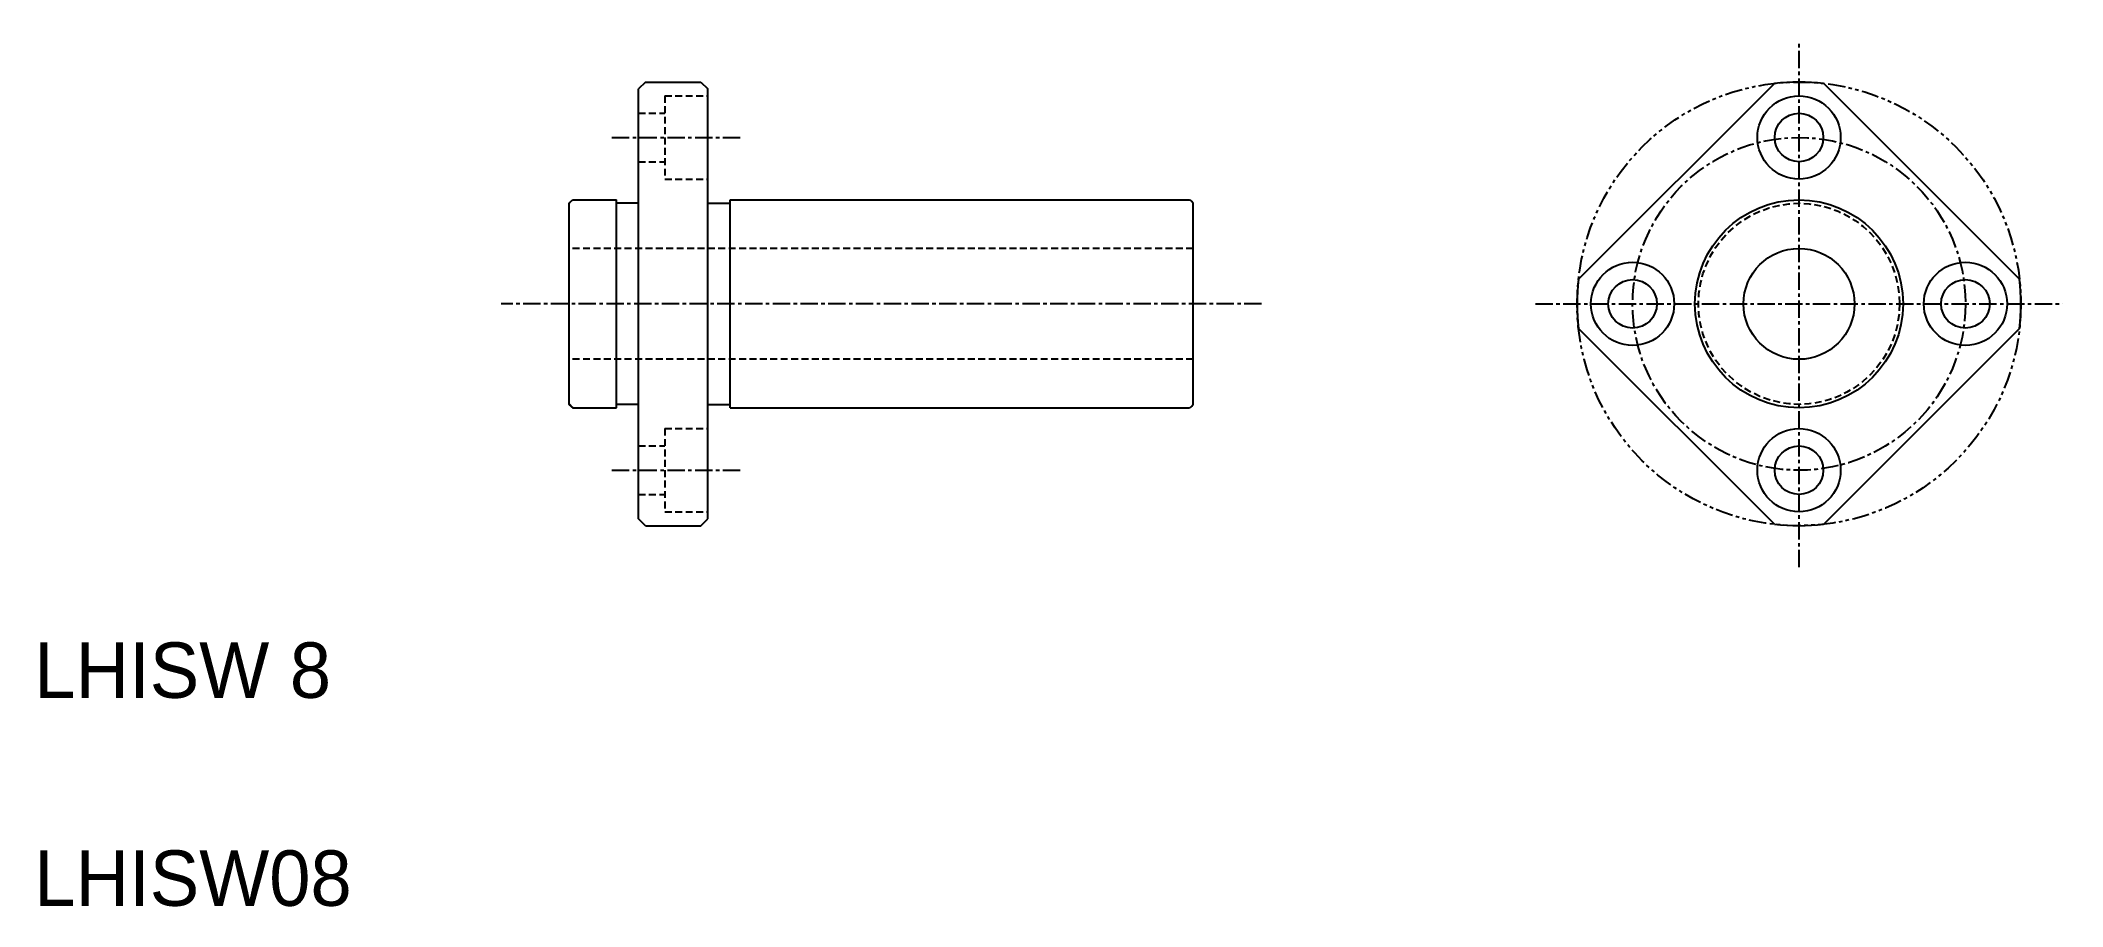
# Model space of a CAD drawing. Extents: x 130 to 276, y 143 to 205.
import ezdxf

# ---------------------------------------------------------------- set-up
doc = ezdxf.new("R2010")
doc.units = 0
for name, pattern in [('CENTER', [2, 1.25, -0.25, 0.25, -0.25]), ('DASHED', [0.75, 0.5, -0.25]), ('PHANTOM', [2.5, 1.25, -0.25, 0.25, -0.25, 0.25, -0.25])]:
    doc.linetypes.add(name, pattern=pattern)
doc.layers.get('0').update_dxf_attribs({"linetype": 'CONTINUOUS'})
doc.layers.add('CENTER', color=1, linetype='CENTER')

msp = doc.modelspace()

# ---------------------------------------------------------------- linework, layer by layer
at = {"color": 7, "linetype": 'CONTINUOUS'}
for p, q in [((173.48, 202.37), (172.98, 201.87)), ((172.98, 170.87), (172.98, 201.87)), ((173.48, 202.37), (177.48, 202.37)), ((177.48, 202.37), (177.98, 201.87)), ((177.98, 170.87), (177.98, 201.87)), ((254.89, 202.27), (240.76, 188.15)), ((272.57, 188.15), (258.44, 202.27)), ((167.98, 179.12), (167.98, 193.62)), ((168.26, 193.87), (171.38, 193.87)), ((171.38, 178.87), (171.38, 193.87)), ((172.98, 193.62), (171.38, 193.62)), ((177.98, 193.62), (179.58, 193.62)), ((179.58, 193.87), (212.72, 193.87)), ((179.58, 178.87), (179.58, 193.87)), ((212.98, 179.12), (212.98, 193.62)), ((254.89, 170.47), (240.76, 184.59)), ((272.57, 184.59), (258.44, 170.47)), ((168.23, 178.87), (171.38, 178.87)), ((172.98, 179.12), (171.38, 179.12)), ((172.98, 178.62), (172.98, 178.62)), ((177.98, 179.12), (179.58, 179.12)), ((177.98, 178.62), (177.98, 178.62)), ((179.58, 178.87), (212.72, 178.87)), ((173.48, 170.37), (172.98, 170.87)), ((177.48, 170.37), (177.98, 170.87)), ((173.48, 170.37), (177.48, 170.37))]:
    msp.add_line(p, q, dxfattribs=at)
at = {"color": 3, "linetype": 'DASHED'}
for p, q in [((174.88, 201.37), (177.98, 201.37)), ((174.88, 201.37), (174.88, 195.37)), ((172.98, 200.12), (174.88, 200.12)), ((172.98, 196.62), (174.88, 196.62)), ((174.88, 195.37), (177.98, 195.37)), ((212.98, 190.37), (167.98, 190.37)), ((212.98, 182.37), (167.98, 182.37)), ((174.88, 177.37), (177.98, 177.37)), ((174.88, 177.37), (174.88, 171.37)), ((172.98, 176.12), (174.88, 176.12)), ((172.98, 172.62), (174.88, 172.62)), ((174.88, 171.37), (177.98, 171.37))]:
    msp.add_line(p, q, dxfattribs=at)
at = {"color": 3, "linetype": 'PHANTOM'}
msp.add_circle((256.66, 186.37), 16, dxfattribs=at)
at = {"color": 7, "linetype": 'CONTINUOUS'}
for centre, radius in [((256.66, 198.37), 3), ((256.66, 198.37), 1.75), ((256.66, 186.37), 7.5), ((256.66, 186.37), 4), ((244.66, 186.37), 3), ((244.66, 186.37), 1.75), ((268.66, 186.37), 3), ((268.66, 186.37), 1.75), ((256.66, 174.37), 3), ((256.66, 174.37), 1.75)]:
    msp.add_circle(centre, radius, dxfattribs=at)
at = {"color": 3, "linetype": 'DASHED'}
msp.add_circle((256.66, 186.37), 7.25, dxfattribs=at)
at = {"color": 7, "linetype": 'CONTINUOUS'}
for centre, radius, start, end in [((256.66, 186.37), 16, 83.6248, 96.3752), ((168.73, 193.12), 0.9, 123.5573, 146.4427), ((212.23, 193.12), 0.9, 33.5573, 56.4427), ((256.66, 186.37), 16, 173.6248, 186.3752), ((256.66, 186.37), 16, 353.6248, 6.3752), ((168.73, 179.62), 0.9, 213.5573, 236.4427), ((168.76, 179.62), 0.9, 213.5573, 236.4427), ((212.23, 179.62), 0.9, 303.5573, 326.4427), ((256.66, 186.37), 16, 263.6248, 276.3752)]:
    msp.add_arc(centre, radius, start, end, dxfattribs=at)
at = {"layer": 'CENTER', "color": 1, "linetype": 'CENTER'}
for p, q in [((256.66, 167.37), (256.66, 205.37)), ((171.06, 198.37), (180.32, 198.37)), ((217.91, 186.37), (163.08, 186.37)), ((237.66, 186.37), (275.66, 186.37)), ((171.06, 174.37), (180.32, 174.37))]:
    msp.add_line(p, q, dxfattribs=at)
msp.add_circle((256.66, 186.37), 12, dxfattribs=at)

# ---------------------------------------------------------------- texts
at = {"color": 7, "linetype": 'CONTINUOUS'}
for s, p in [('LHISW 8', (129.41, 157.95)), ('LHISW08', (129.41, 142.95))]:
    msp.add_text(s, height=4, dxfattribs=at).set_placement(p)

doc.saveas('drawing.dxf')
